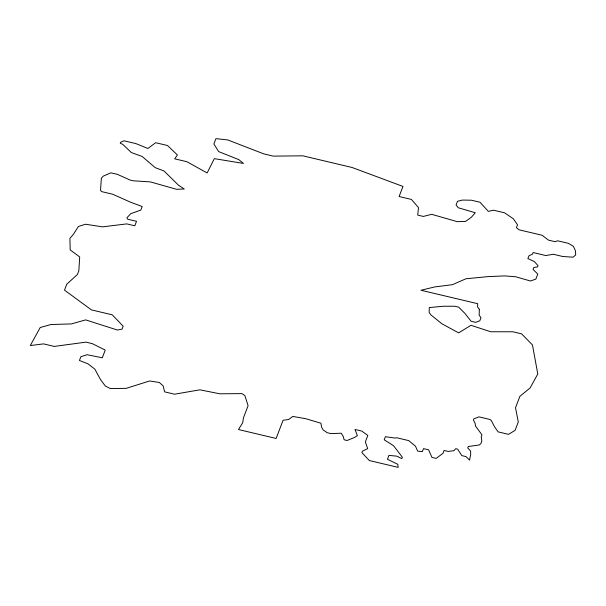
<?xml version="1.0" encoding="UTF-8"?>
<svg xmlns="http://www.w3.org/2000/svg" width="606" height="606" viewBox="0 0 606 606"><rect width="100%" height="100%" fill="white"/><g stroke="black" fill="none" stroke-linecap="round" stroke-linejoin="round"><path stroke-width="0.91" d="M479.331 309.318L479.157 315.226L480.997 317.658L479.8 320.794L475.657 322.354L471.097 321.271L464.938 313.408L458.681 307.166L454.841 306.257L443.501 306.227L429.298 307.575L429.146 312.363L430.836 314.832L441.842 323.74L458.636 332.868L470.983 325.308L490.693 331.755L512.873 331.777L521.592 333.845L532.462 344.943L537.787 373.985L530.144 387.931L519.88 396.339L515.524 407.747L518.289 421.981L515.085 430.374L508.517 434.343L498.117 431.873L494.754 427.109L491.239 420.496L489.951 419.466L478.99 416.867L473.915 418.829L473.468 420.003L475.187 423.556L475.498 426.026L481.982 434.873L481.232 436.828L481.831 441.145L480.906 443.569L479.323 444.971L468.271 446.508L467.726 447.932L470.612 451.046L470.688 454.288L469.567 460.136L466.029 456.606L461.787 455.598L457.621 449.144L455.742 448.698L453.796 450.712L448.16 451.425L444.084 450.455L442.971 453.356L436.123 458.416L431.964 457.432L428.631 449.841L423.511 448.629L422.359 451.637L417.663 451.122L415.474 446.175L408.709 440.607L396.544 437.721L395.407 438.1L385.393 436.706L384.212 439.812L393.552 445.736L402.346 457.197L401.801 458.621L396.763 456.151L388.931 455.394L387.446 459.287L397.816 464.34L398.142 467.37L369.342 460.545L361.873 452.576L362.396 451.197L367.675 448.607L365.35 441.941L367.834 435.449L361.79 431.078L354.987 429.465L357.366 435.608L354.677 437.396L347.109 440.486L344.147 439.789L343.223 436.381L341.246 433.237L330.876 433.578L327.195 432.707L323.081 429.851L321.612 427.2L320.9 423.223L305.674 418.678L292.804 416.443L288.653 419.496L283.063 420.299L276.124 438.456L238.484 429.54L242.718 422.67L243.43 417.882L248.089 405.694L244.885 395.612L241.953 393.612L219.811 393.794L199.889 389.825L174.528 394.203L164.605 391.855L163.181 385.924L159.333 382.462L149.591 380.977L126.237 388.34L110.337 388.552L105.346 386.045L100.566 379.667L94.869 369.168L88.12 363.895L79.431 360.464L80.863 356.722L87.09 354.715L102.3 357.798L105.239 350.094L92.309 343.64L85.991 342.14L54.275 346.42L43.556 343.882L30.3 345.549L40.223 327.505L50.957 324.521L71.387 323.922L85.681 319.885L117.359 330.028L122.064 329.141L123.177 326.233L112.224 314.817L91.423 309.886L64.509 290.145L66.766 284.237L77.386 274.503L78.841 270.7L79.697 256.929L70.198 249.937L69.91 238.363L73.205 234.583L78.477 226.447L85.529 224.243L102.55 226.864L126.79 223.894L134.812 225.788L136.517 221.311L127.79 219.243L126.889 217.804L130.798 213.66L140.804 210.1L142.175 206.51L130.805 202.306L112.663 194.223L101.619 191.61L100.513 190.223L101.369 178.24L103.262 176.141L110.883 172.824L117.443 174.376L130.085 180.05L133.206 180.793L150.371 181.898L176.543 189.307L184.285 188.996L178.55 185.254L164.029 170.998L155.197 167.642L142.221 156.507L131.343 152.553L122.851 144.433L120.246 143.183L120.594 142.289L124.048 140.797L135.971 143.622L147.902 148.5L155.659 142.705L167.498 145.508L177.437 155.015L174.672 158.825L186.86 161.711L207.138 172.952L214.335 158.643L243.491 163.438L238.779 159.613L218.705 151.606L213.88 144.001L215.933 138.63L227.788 139.941L263.731 153.863L273.253 156.121L302.849 155.825L352.063 167.483L402.967 186.436L399.112 196.526L411.421 199.442L418.496 207.578L417.723 215.1L423.329 216.433L431.684 214.319L457.341 221.682L465.582 221.395L471.218 217.395L475.293 212.751L458.242 207.752L456.083 204.964L457.477 201.321L462.393 200.071L471.445 200.215L480.013 202.245L488.353 211.38L493.489 210.191L504.525 212.804L513.358 218.774L517.524 224.75L516.418 227.659L519.084 229.818L542.052 235.257L548.536 240.143L555.02 241.673L557.641 240.794L568.367 243.332L573.367 246.316L575.45 250.808L575.7 254.899L573.117 257.179L562.8 256.505L553.361 254.27L545.801 255.543L533.106 252.535L532.5 254.119L528.917 255.853L527.887 258.542L534.356 261.565L538.014 265.655L537.53 266.92L533.772 267.511L533.053 269.397L537.764 274.086L535.848 279.101L530.455 281.01L515.721 276.768L504.669 275.904L488.05 276.624L465.991 278.76L452.485 284.661L434.57 286.956L420.988 290.266L477.725 303.704L477.558 306.931L479.331 309.318"/></g></svg>
